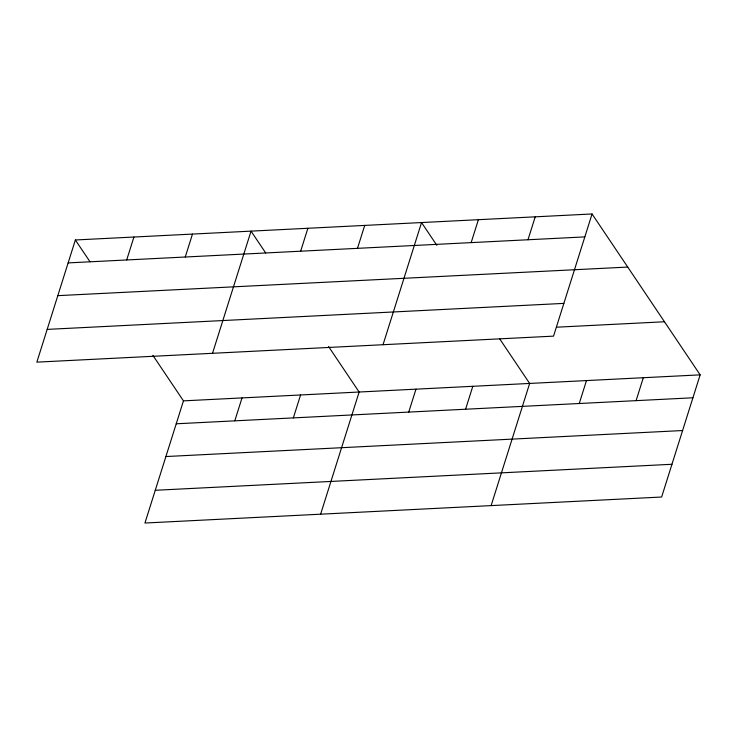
<?xml version="1.0" encoding="UTF-8"?>
<svg xmlns="http://www.w3.org/2000/svg" width="737" height="737" viewBox="0 0 737 737"><rect width="100%" height="100%" fill="white"/><g stroke="black" fill="none" stroke-linecap="round" stroke-linejoin="round"><path stroke-width="1.11" d="M75.367 239.976L36.85 362.143L553.542 336.136L592.06 213.97L75.367 239.976L90.015 261.782M126.7 259.958L133.922 237.028M185.254 257.01L192.486 234.09M152.881 355.363L183.458 400.864L144.94 523.03L661.633 497.024L700.15 374.857L592.06 213.97M212.523 353.299L251.041 231.142L265.688 252.948M234.79 420.845L242.022 397.916M300.65 251.206L307.873 228.277M293.344 417.897L300.576 394.977M357.482 248.341L364.714 225.421M320.623 514.186L359.131 392.029L328.564 346.519M383.028 344.713L421.546 222.556L436.838 245.31M408.74 412.094L415.972 389.164M471.155 242.62L478.387 219.7M465.581 409.228L472.804 386.308M527.987 239.765L535.219 216.835M491.128 505.6L529.645 383.443L499.704 338.882M579.245 403.507L586.477 380.587M636.086 400.652L643.318 377.722M68.136 262.906L584.828 236.899M57.808 295.657L627.731 267.07M47.177 329.393L563.86 303.386M556.49 327.2L664.479 321.765M183.458 400.864L700.15 374.857M176.235 423.793L692.918 397.787M165.908 456.544L682.6 430.537M155.267 490.28L671.96 464.273"/></g></svg>
